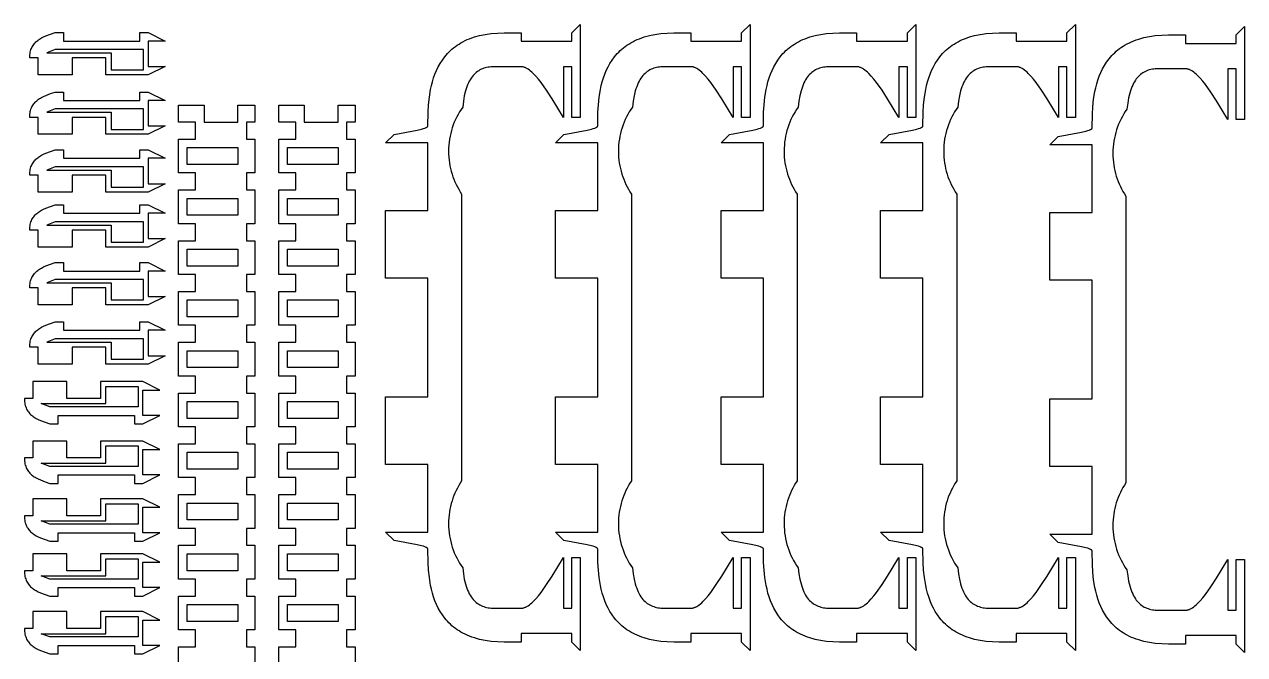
# Model space of a CAD drawing. Header units: inches. Extents: x -38 to 38, y -33.7 to 33.7.
# Drawn here: x 3.06 to 37.1, y -3.56 to 14.04 of the extents above; entities that cross this region are included whole.
import ezdxf

# ---------------------------------------------------------------- set-up
doc = ezdxf.new("R2010")
doc.units = ezdxf.units.IN
doc.header["$MEASUREMENT"] = 0
doc.layers.get('0').update_dxf_attribs({"color": 134})

msp = doc.modelspace()

# ---------------------------------------------------------------- linework, layer by layer
at = {"color": 121}
for points in [[(15.261, 1.293), (15.22, 1.228), (15.18, 1.162), (15.143, 1.094), (15.108, 1.025), (15.075, 0.954), (15.046, 0.882), (15.018, 0.809), (14.994, 0.734), (14.972, 0.659), (14.952, 0.582), (14.936, 0.504), (14.923, 0.425), (14.912, 0.345), (14.904, 0.265), (14.9, 0.183), (14.898, 0.101), (14.9, 0.015), (14.905, -0.07), (14.913, -0.154), (14.925, -0.237), (14.939, -0.319), (14.957, -0.4), (14.978, -0.48), (15.002, -0.558), (15.028, -0.635), (15.058, -0.711), (15.09, -0.786), (15.125, -0.859), (15.163, -0.93), (15.203, -1), (15.245, -1.068), (15.291, -1.134), (15.311, -1.3), (15.337, -1.449), (15.37, -1.583), (15.388, -1.644), (15.408, -1.702), (15.429, -1.756), (15.451, -1.807), (15.474, -1.855), (15.499, -1.899), (15.525, -1.94), (15.552, -1.979), (15.581, -2.014), (15.61, -2.047), (15.641, -2.076), (15.672, -2.104), (15.705, -2.128), (15.739, -2.15), (15.773, -2.17), (15.809, -2.188), (15.846, -2.203), (15.883, -2.217), (15.921, -2.228), (15.96, -2.238), (16, -2.246), (16.041, -2.252), (16.082, -2.256), (16.124, -2.259), (16.21, -2.262), (16.919, -2.261), (16.935, -2.26), (16.951, -2.259), (16.967, -2.256), (16.983, -2.253), (17, -2.248), (17.016, -2.243), (17.033, -2.236), (17.05, -2.229), (17.066, -2.221), (17.083, -2.212), (17.118, -2.191), (17.152, -2.167), (17.187, -2.139), (17.222, -2.108), (17.258, -2.075), (17.33, -1.999), (17.404, -1.913), (17.478, -1.818), (17.63, -1.603), (17.785, -1.364), (18.1, -0.843), (18.1, -2.261), (18.336, -2.261), (18.336, -0.844), (18.573, -0.844), (18.573, -3.443), (18.336, -3.206), (18.336, -2.97), (16.919, -2.97), (16.919, -3.206), (16.447, -3.206), (16.259, -3.201), (16.083, -3.186), (15.917, -3.162), (15.763, -3.131), (15.618, -3.091), (15.55, -3.068), (15.484, -3.043), (15.42, -3.017), (15.359, -2.989), (15.3, -2.959), (15.243, -2.928), (15.189, -2.895), (15.137, -2.861), (15.087, -2.825), (15.038, -2.788), (14.992, -2.75), (14.949, -2.71), (14.906, -2.669), (14.866, -2.627), (14.828, -2.584), (14.792, -2.54), (14.724, -2.448), (14.663, -2.353), (14.609, -2.255), (14.561, -2.154), (14.518, -2.051), (14.481, -1.946), (14.448, -1.84), (14.421, -1.732), (14.397, -1.624), (14.362, -1.408), (14.339, -1.195), (14.327, -0.989), (14.321, -0.608), (14.321, -0.607), (14.321, -0.606), (14.32, -0.605), (14.32, -0.604), (14.32, -0.603), (14.32, -0.602), (14.32, -0.601), (14.319, -0.6), (14.319, -0.599), (14.319, -0.599), (14.318, -0.598), (14.318, -0.597), (14.317, -0.595), (14.315, -0.593), (14.314, -0.591), (14.312, -0.589), (14.311, -0.587), (14.309, -0.585), (14.307, -0.583), (14.304, -0.581), (14.299, -0.578), (14.294, -0.574), (14.288, -0.57), (14.281, -0.566), (14.274, -0.563), (14.258, -0.555), (14.239, -0.548), (14.197, -0.533), (14.146, -0.518), (14.025, -0.488), (13.376, -0.372), (13.14, -0.136), (14.321, -0.136), (14.321, 1.754), (13.14, 1.754), (13.14, 3.644), (14.321, 3.644), (14.321, 6.951), (13.14, 6.951), (13.14, 8.841), (14.321, 8.841), (14.321, 10.73), (13.14, 10.73), (13.376, 10.967), (14.025, 11.083), (14.146, 11.113), (14.197, 11.128), (14.239, 11.142), (14.258, 11.15), (14.274, 11.157), (14.281, 11.161), (14.288, 11.165), (14.294, 11.169), (14.299, 11.173), (14.304, 11.176), (14.307, 11.178), (14.309, 11.18), (14.311, 11.182), (14.312, 11.184), (14.314, 11.186), (14.315, 11.188), (14.317, 11.19), (14.318, 11.191), (14.319, 11.193), (14.319, 11.194), (14.319, 11.195), (14.32, 11.196), (14.32, 11.197), (14.32, 11.198), (14.32, 11.199), (14.32, 11.2), (14.321, 11.201), (14.321, 11.202), (14.321, 11.203), (14.327, 11.583), (14.339, 11.79), (14.362, 12.003), (14.397, 12.219), (14.421, 12.327), (14.448, 12.435), (14.481, 12.541), (14.518, 12.646), (14.561, 12.749), (14.609, 12.85), (14.663, 12.948), (14.724, 13.043), (14.792, 13.135), (14.828, 13.179), (14.866, 13.222), (14.906, 13.264), (14.949, 13.305), (14.992, 13.345), (15.038, 13.383), (15.087, 13.42), (15.137, 13.456), (15.189, 13.49), (15.243, 13.523), (15.3, 13.554), (15.359, 13.584), (15.42, 13.612), (15.484, 13.638), (15.55, 13.663), (15.618, 13.686), (15.763, 13.725), (15.917, 13.757), (16.083, 13.781), (16.259, 13.796), (16.447, 13.801), (16.919, 13.801), (16.919, 13.565), (18.336, 13.565), (18.336, 13.801), (18.573, 14.038), (18.573, 11.437), (18.336, 11.437), (18.336, 12.855), (18.1, 12.855), (18.1, 11.438), (17.785, 11.959), (17.63, 12.198), (17.478, 12.413), (17.404, 12.508), (17.33, 12.594), (17.258, 12.67), (17.222, 12.703), (17.187, 12.734), (17.152, 12.761), (17.117, 12.786), (17.083, 12.807), (17.066, 12.816), (17.05, 12.824), (17.033, 12.831), (17.016, 12.838), (17, 12.843), (16.983, 12.848), (16.967, 12.851), (16.951, 12.854), (16.935, 12.855), (16.919, 12.856), (16.21, 12.856), (16.124, 12.854), (16.082, 12.851), (16.041, 12.847), (16, 12.84), (15.96, 12.833), (15.921, 12.823), (15.883, 12.812), (15.846, 12.798), (15.809, 12.783), (15.773, 12.765), (15.739, 12.745), (15.705, 12.723), (15.672, 12.698), (15.641, 12.671), (15.61, 12.641), (15.581, 12.609), (15.552, 12.574), (15.525, 12.535), (15.499, 12.494), (15.474, 12.45), (15.451, 12.402), (15.429, 12.351), (15.408, 12.297), (15.388, 12.239), (15.37, 12.178), (15.337, 12.044), (15.311, 11.895), (15.291, 11.729), (15.245, 11.663), (15.203, 11.595), (15.163, 11.525), (15.125, 11.453), (15.09, 11.381), (15.058, 11.306), (15.028, 11.23), (15.002, 11.153), (14.978, 11.075), (14.957, 10.995), (14.939, 10.914), (14.925, 10.832), (14.913, 10.749), (14.905, 10.665), (14.9, 10.58), (14.898, 10.494), (14.9, 10.412), (14.904, 10.33), (14.912, 10.25), (14.923, 10.17), (14.936, 10.091), (14.952, 10.013), (14.972, 9.936), (14.994, 9.86), (15.018, 9.786), (15.046, 9.713), (15.075, 9.641), (15.108, 9.57), (15.143, 9.501), (15.18, 9.433), (15.22, 9.367), (15.261, 9.302)], [(19.998, 1.293), (19.957, 1.228), (19.917, 1.162), (19.88, 1.094), (19.845, 1.025), (19.813, 0.954), (19.783, 0.882), (19.755, 0.809), (19.731, 0.734), (19.709, 0.659), (19.69, 0.582), (19.673, 0.504), (19.66, 0.425), (19.649, 0.345), (19.641, 0.265), (19.637, 0.183), (19.635, 0.101), (19.637, 0.015), (19.642, -0.07), (19.65, -0.154), (19.662, -0.237), (19.676, -0.319), (19.694, -0.4), (19.715, -0.48), (19.739, -0.558), (19.765, -0.635), (19.795, -0.711), (19.827, -0.786), (19.862, -0.859), (19.9, -0.93), (19.94, -1), (19.983, -1.068), (20.028, -1.134), (20.048, -1.3), (20.075, -1.449), (20.107, -1.583), (20.125, -1.644), (20.145, -1.702), (20.166, -1.756), (20.188, -1.807), (20.211, -1.855), (20.236, -1.899), (20.262, -1.94), (20.289, -1.979), (20.318, -2.014), (20.347, -2.047), (20.378, -2.076), (20.409, -2.104), (20.442, -2.128), (20.476, -2.15), (20.51, -2.17), (20.546, -2.188), (20.583, -2.203), (20.62, -2.217), (20.658, -2.228), (20.697, -2.238), (20.737, -2.246), (20.778, -2.252), (20.819, -2.256), (20.861, -2.259), (20.947, -2.262), (21.656, -2.261), (21.672, -2.26), (21.688, -2.259), (21.704, -2.256), (21.721, -2.253), (21.737, -2.248), (21.753, -2.243), (21.77, -2.236), (21.787, -2.229), (21.804, -2.221), (21.82, -2.212), (21.855, -2.191), (21.889, -2.167), (21.924, -2.139), (21.959, -2.108), (21.995, -2.075), (22.067, -1.999), (22.141, -1.913), (22.215, -1.818), (22.367, -1.603), (22.522, -1.364), (22.837, -0.843), (22.837, -2.261), (23.073, -2.261), (23.073, -0.844), (23.31, -0.844), (23.31, -3.443), (23.073, -3.206), (23.073, -2.97), (21.656, -2.97), (21.656, -3.206), (21.184, -3.206), (20.996, -3.201), (20.82, -3.186), (20.654, -3.162), (20.5, -3.131), (20.355, -3.091), (20.287, -3.068), (20.221, -3.043), (20.157, -3.017), (20.096, -2.989), (20.037, -2.959), (19.98, -2.928), (19.926, -2.895), (19.874, -2.861), (19.824, -2.825), (19.776, -2.788), (19.73, -2.75), (19.686, -2.71), (19.644, -2.669), (19.603, -2.627), (19.565, -2.584), (19.529, -2.54), (19.461, -2.448), (19.4, -2.353), (19.346, -2.255), (19.298, -2.154), (19.255, -2.051), (19.218, -1.946), (19.185, -1.84), (19.158, -1.732), (19.134, -1.624), (19.099, -1.408), (19.076, -1.195), (19.064, -0.989), (19.058, -0.608), (19.058, -0.607), (19.058, -0.606), (19.058, -0.605), (19.057, -0.604), (19.057, -0.603), (19.057, -0.602), (19.057, -0.601), (19.056, -0.6), (19.056, -0.599), (19.056, -0.599), (19.055, -0.597), (19.054, -0.595), (19.052, -0.593), (19.051, -0.591), (19.049, -0.589), (19.048, -0.587), (19.046, -0.585), (19.044, -0.583), (19.041, -0.581), (19.037, -0.578), (19.031, -0.574), (19.025, -0.57), (19.018, -0.566), (19.011, -0.563), (18.995, -0.555), (18.977, -0.548), (18.934, -0.533), (18.883, -0.518), (18.762, -0.488), (18.113, -0.372), (17.877, -0.136), (19.058, -0.136), (19.058, 1.754), (17.877, 1.754), (17.877, 3.644), (19.058, 3.644), (19.058, 6.951), (17.877, 6.951), (17.877, 8.841), (19.058, 8.841), (19.058, 10.73), (17.877, 10.73), (18.113, 10.967), (18.762, 11.083), (18.883, 11.113), (18.934, 11.128), (18.977, 11.142), (18.995, 11.15), (19.011, 11.157), (19.018, 11.161), (19.025, 11.165), (19.031, 11.169), (19.037, 11.173), (19.041, 11.176), (19.044, 11.178), (19.046, 11.18), (19.048, 11.182), (19.049, 11.184), (19.051, 11.186), (19.052, 11.188), (19.054, 11.19), (19.055, 11.191), (19.056, 11.193), (19.056, 11.194), (19.056, 11.195), (19.057, 11.196), (19.057, 11.197), (19.057, 11.198), (19.057, 11.199), (19.058, 11.2), (19.058, 11.201), (19.058, 11.202), (19.058, 11.203), (19.064, 11.583), (19.076, 11.79), (19.099, 12.003), (19.134, 12.219), (19.158, 12.327), (19.185, 12.435), (19.218, 12.541), (19.255, 12.646), (19.298, 12.749), (19.346, 12.85), (19.4, 12.948), (19.461, 13.043), (19.529, 13.135), (19.565, 13.179), (19.603, 13.222), (19.644, 13.264), (19.686, 13.305), (19.73, 13.345), (19.776, 13.383), (19.824, 13.42), (19.874, 13.456), (19.926, 13.49), (19.98, 13.523), (20.037, 13.554), (20.096, 13.584), (20.157, 13.612), (20.221, 13.638), (20.287, 13.663), (20.355, 13.686), (20.5, 13.725), (20.654, 13.757), (20.82, 13.781), (20.996, 13.796), (21.184, 13.801), (21.656, 13.801), (21.656, 13.565), (23.073, 13.565), (23.073, 13.801), (23.31, 14.038), (23.31, 11.437), (23.073, 11.437), (23.074, 12.855), (22.837, 12.855), (22.837, 11.438), (22.522, 11.959), (22.367, 12.198), (22.215, 12.413), (22.141, 12.508), (22.067, 12.594), (21.995, 12.67), (21.959, 12.703), (21.924, 12.734), (21.889, 12.761), (21.854, 12.786), (21.82, 12.807), (21.803, 12.816), (21.787, 12.824), (21.77, 12.831), (21.753, 12.838), (21.737, 12.843), (21.72, 12.848), (21.704, 12.851), (21.688, 12.854), (21.672, 12.855), (21.656, 12.856), (20.947, 12.856), (20.861, 12.854), (20.819, 12.851), (20.778, 12.847), (20.737, 12.84), (20.697, 12.833), (20.658, 12.823), (20.62, 12.812), (20.583, 12.798), (20.546, 12.783), (20.51, 12.765), (20.476, 12.745), (20.442, 12.723), (20.409, 12.698), (20.378, 12.671), (20.347, 12.641), (20.318, 12.609), (20.289, 12.574), (20.262, 12.535), (20.236, 12.494), (20.211, 12.45), (20.188, 12.402), (20.166, 12.351), (20.145, 12.297), (20.125, 12.239), (20.107, 12.178), (20.075, 12.044), (20.048, 11.895), (20.028, 11.729), (19.983, 11.663), (19.94, 11.595), (19.9, 11.525), (19.862, 11.453), (19.827, 11.381), (19.795, 11.306), (19.765, 11.23), (19.739, 11.153), (19.715, 11.075), (19.694, 10.995), (19.676, 10.914), (19.662, 10.832), (19.65, 10.749), (19.642, 10.665), (19.637, 10.58), (19.635, 10.494), (19.637, 10.412), (19.641, 10.33), (19.649, 10.25), (19.66, 10.17), (19.673, 10.091), (19.69, 10.013), (19.709, 9.936), (19.731, 9.86), (19.755, 9.786), (19.783, 9.713), (19.813, 9.641), (19.845, 9.57), (19.88, 9.501), (19.917, 9.433), (19.957, 9.367), (19.999, 9.302)], [(24.621, 1.293), (24.58, 1.228), (24.54, 1.162), (24.503, 1.094), (24.468, 1.025), (24.435, 0.954), (24.406, 0.882), (24.378, 0.809), (24.354, 0.734), (24.332, 0.659), (24.312, 0.582), (24.296, 0.504), (24.282, 0.425), (24.272, 0.345), (24.264, 0.265), (24.26, 0.183), (24.258, 0.101), (24.26, 0.015), (24.265, -0.07), (24.273, -0.154), (24.285, -0.237), (24.299, -0.319), (24.317, -0.4), (24.338, -0.48), (24.362, -0.558), (24.388, -0.635), (24.418, -0.711), (24.45, -0.786), (24.485, -0.859), (24.523, -0.93), (24.563, -1), (24.605, -1.068), (24.651, -1.134), (24.671, -1.3), (24.697, -1.449), (24.73, -1.583), (24.748, -1.644), (24.768, -1.702), (24.789, -1.756), (24.811, -1.807), (24.834, -1.855), (24.859, -1.899), (24.885, -1.94), (24.912, -1.979), (24.941, -2.014), (24.97, -2.047), (25.001, -2.076), (25.032, -2.104), (25.065, -2.128), (25.099, -2.15), (25.133, -2.17), (25.169, -2.188), (25.206, -2.203), (25.243, -2.217), (25.281, -2.228), (25.32, -2.238), (25.36, -2.246), (25.401, -2.252), (25.442, -2.256), (25.484, -2.259), (25.57, -2.262), (26.279, -2.261), (26.295, -2.26), (26.311, -2.259), (26.327, -2.256), (26.343, -2.253), (26.36, -2.248), (26.376, -2.243), (26.393, -2.236), (26.41, -2.229), (26.426, -2.221), (26.443, -2.212), (26.478, -2.191), (26.512, -2.167), (26.547, -2.139), (26.582, -2.108), (26.618, -2.075), (26.69, -1.999), (26.764, -1.913), (26.838, -1.818), (26.99, -1.603), (27.145, -1.364), (27.46, -0.843), (27.46, -2.261), (27.696, -2.261), (27.696, -0.844), (27.933, -0.844), (27.933, -3.443), (27.696, -3.206), (27.696, -2.97), (26.279, -2.97), (26.279, -3.206), (25.807, -3.206), (25.619, -3.201), (25.443, -3.186), (25.277, -3.162), (25.123, -3.131), (24.978, -3.091), (24.91, -3.068), (24.844, -3.043), (24.78, -3.017), (24.719, -2.989), (24.66, -2.959), (24.603, -2.928), (24.549, -2.895), (24.497, -2.861), (24.446, -2.825), (24.398, -2.788), (24.352, -2.75), (24.308, -2.71), (24.266, -2.669), (24.226, -2.627), (24.188, -2.584), (24.152, -2.54), (24.084, -2.448), (24.023, -2.353), (23.969, -2.255), (23.921, -2.154), (23.878, -2.051), (23.841, -1.946), (23.808, -1.84), (23.781, -1.732), (23.757, -1.624), (23.722, -1.408), (23.699, -1.195), (23.687, -0.989), (23.681, -0.608), (23.681, -0.607), (23.681, -0.606), (23.68, -0.605), (23.68, -0.604), (23.68, -0.603), (23.68, -0.602), (23.68, -0.601), (23.679, -0.6), (23.679, -0.599), (23.679, -0.599), (23.678, -0.598), (23.678, -0.597), (23.676, -0.595), (23.675, -0.593), (23.674, -0.591), (23.672, -0.589), (23.67, -0.587), (23.669, -0.585), (23.667, -0.583), (23.664, -0.581), (23.659, -0.578), (23.654, -0.574), (23.648, -0.57), (23.641, -0.566), (23.634, -0.563), (23.618, -0.555), (23.599, -0.548), (23.557, -0.533), (23.506, -0.518), (23.385, -0.488), (22.736, -0.372), (22.5, -0.136), (23.681, -0.136), (23.681, 1.754), (22.5, 1.754), (22.5, 3.644), (23.681, 3.644), (23.681, 6.951), (22.5, 6.951), (22.5, 8.841), (23.681, 8.841), (23.681, 10.73), (22.5, 10.73), (22.736, 10.967), (23.385, 11.083), (23.506, 11.113), (23.557, 11.128), (23.599, 11.142), (23.618, 11.15), (23.634, 11.157), (23.641, 11.161), (23.648, 11.165), (23.654, 11.169), (23.659, 11.173), (23.664, 11.176), (23.667, 11.178), (23.669, 11.18), (23.67, 11.182), (23.672, 11.184), (23.674, 11.186), (23.675, 11.188), (23.676, 11.19), (23.678, 11.191), (23.678, 11.192), (23.679, 11.193), (23.679, 11.194), (23.679, 11.195), (23.68, 11.196), (23.68, 11.197), (23.68, 11.198), (23.68, 11.199), (23.68, 11.2), (23.681, 11.201), (23.681, 11.202), (23.681, 11.203), (23.687, 11.583), (23.699, 11.79), (23.722, 12.003), (23.757, 12.219), (23.781, 12.327), (23.808, 12.435), (23.841, 12.541), (23.878, 12.646), (23.921, 12.749), (23.969, 12.85), (24.023, 12.948), (24.084, 13.043), (24.152, 13.135), (24.188, 13.179), (24.226, 13.222), (24.266, 13.264), (24.308, 13.305), (24.352, 13.345), (24.398, 13.383), (24.446, 13.42), (24.497, 13.456), (24.549, 13.49), (24.603, 13.523), (24.66, 13.554), (24.719, 13.584), (24.78, 13.612), (24.844, 13.638), (24.91, 13.663), (24.978, 13.686), (25.123, 13.725), (25.277, 13.757), (25.443, 13.781), (25.619, 13.796), (25.807, 13.801), (26.279, 13.801), (26.279, 13.565), (27.696, 13.565), (27.696, 13.801), (27.933, 14.038), (27.933, 11.437), (27.696, 11.437), (27.696, 12.855), (27.46, 12.855), (27.46, 11.438), (27.145, 11.959), (26.99, 12.198), (26.838, 12.413), (26.764, 12.508), (26.69, 12.594), (26.618, 12.67), (26.582, 12.703), (26.547, 12.734), (26.512, 12.761), (26.477, 12.786), (26.443, 12.807), (26.426, 12.816), (26.41, 12.824), (26.393, 12.831), (26.376, 12.838), (26.36, 12.843), (26.343, 12.848), (26.327, 12.851), (26.311, 12.854), (26.295, 12.855), (26.279, 12.856), (25.57, 12.856), (25.484, 12.854), (25.442, 12.851), (25.401, 12.847), (25.36, 12.84), (25.32, 12.833), (25.281, 12.823), (25.243, 12.812), (25.206, 12.798), (25.169, 12.783), (25.133, 12.765), (25.099, 12.745), (25.065, 12.723), (25.032, 12.698), (25.001, 12.671), (24.97, 12.641), (24.941, 12.609), (24.912, 12.574), (24.885, 12.535), (24.859, 12.494), (24.834, 12.45), (24.811, 12.402), (24.789, 12.351), (24.768, 12.297), (24.748, 12.239), (24.73, 12.178), (24.697, 12.044), (24.671, 11.895), (24.651, 11.729), (24.605, 11.663), (24.563, 11.595), (24.523, 11.525), (24.485, 11.453), (24.45, 11.381), (24.418, 11.306), (24.388, 11.23), (24.362, 11.153), (24.338, 11.075), (24.317, 10.995), (24.299, 10.914), (24.285, 10.832), (24.273, 10.749), (24.265, 10.665), (24.26, 10.58), (24.258, 10.494), (24.26, 10.412), (24.264, 10.33), (24.272, 10.25), (24.282, 10.17), (24.296, 10.091), (24.312, 10.013), (24.332, 9.936), (24.354, 9.86), (24.378, 9.786), (24.406, 9.713), (24.435, 9.641), (24.468, 9.57), (24.503, 9.501), (24.54, 9.433), (24.58, 9.367), (24.621, 9.302)], [(29.073, 1.293), (29.031, 1.228), (28.992, 1.162), (28.954, 1.094), (28.92, 1.025), (28.887, 0.954), (28.857, 0.882), (28.83, 0.809), (28.805, 0.734), (28.783, 0.659), (28.764, 0.582), (28.748, 0.504), (28.734, 0.425), (28.724, 0.345), (28.716, 0.265), (28.711, 0.183), (28.71, 0.101), (28.711, 0.015), (28.716, -0.07), (28.725, -0.154), (28.736, -0.237), (28.751, -0.319), (28.769, -0.4), (28.789, -0.48), (28.813, -0.558), (28.84, -0.635), (28.869, -0.711), (28.902, -0.786), (28.937, -0.859), (28.974, -0.93), (29.014, -1), (29.057, -1.068), (29.102, -1.134), (29.123, -1.3), (29.149, -1.449), (29.181, -1.583), (29.2, -1.644), (29.219, -1.702), (29.24, -1.756), (29.263, -1.807), (29.286, -1.855), (29.311, -1.899), (29.337, -1.94), (29.364, -1.979), (29.392, -2.014), (29.422, -2.047), (29.452, -2.076), (29.484, -2.104), (29.517, -2.128), (29.55, -2.15), (29.585, -2.17), (29.621, -2.188), (29.657, -2.203), (29.695, -2.217), (29.733, -2.228), (29.772, -2.238), (29.812, -2.246), (29.852, -2.252), (29.894, -2.256), (29.936, -2.259), (30.022, -2.262), (30.731, -2.261), (30.747, -2.26), (30.763, -2.259), (30.779, -2.256), (30.795, -2.253), (30.811, -2.248), (30.828, -2.243), (30.845, -2.236), (30.861, -2.229), (30.878, -2.221), (30.895, -2.212), (30.929, -2.191), (30.964, -2.167), (30.999, -2.139), (31.034, -2.108), (31.07, -2.075), (31.142, -1.999), (31.215, -1.913), (31.29, -1.818), (31.442, -1.603), (31.597, -1.364), (31.912, -0.843), (31.912, -2.261), (32.148, -2.261), (32.148, -0.844), (32.384, -0.844), (32.384, -3.443), (32.148, -3.206), (32.148, -2.97), (30.731, -2.97), (30.731, -3.206), (30.258, -3.206), (30.071, -3.201), (29.894, -3.186), (29.729, -3.162), (29.574, -3.131), (29.43, -3.091), (29.361, -3.068), (29.295, -3.043), (29.232, -3.017), (29.171, -2.989), (29.112, -2.959), (29.055, -2.928), (29.001, -2.895), (28.948, -2.861), (28.898, -2.825), (28.85, -2.788), (28.804, -2.75), (28.76, -2.71), (28.718, -2.669), (28.678, -2.627), (28.64, -2.584), (28.603, -2.54), (28.536, -2.448), (28.475, -2.353), (28.421, -2.255), (28.372, -2.154), (28.33, -2.051), (28.292, -1.946), (28.26, -1.84), (28.232, -1.732), (28.209, -1.624), (28.174, -1.408), (28.151, -1.195), (28.139, -0.989), (28.132, -0.608), (28.132, -0.607), (28.132, -0.606), (28.132, -0.605), (28.132, -0.604), (28.132, -0.603), (28.132, -0.603), (28.132, -0.603), (28.132, -0.602), (28.132, -0.602), (28.131, -0.601), (28.131, -0.6), (28.131, -0.599), (28.13, -0.599), (28.13, -0.598), (28.129, -0.597), (28.128, -0.595), (28.127, -0.593), (28.126, -0.591), (28.124, -0.589), (28.122, -0.587), (28.12, -0.585), (28.118, -0.583), (28.116, -0.581), (28.111, -0.578), (28.106, -0.574), (28.1, -0.57), (28.093, -0.566), (28.086, -0.563), (28.069, -0.555), (28.051, -0.548), (28.008, -0.533), (27.958, -0.518), (27.837, -0.488), (27.187, -0.372), (26.951, -0.136), (28.132, -0.136), (28.132, 1.754), (26.951, 1.754), (26.951, 3.644), (28.132, 3.644), (28.132, 6.951), (26.951, 6.951), (26.951, 8.841), (28.132, 8.841), (28.132, 10.73), (26.951, 10.73), (27.187, 10.967), (27.837, 11.083), (27.958, 11.113), (28.008, 11.128), (28.051, 11.142), (28.069, 11.15), (28.086, 11.157), (28.093, 11.161), (28.1, 11.165), (28.106, 11.169), (28.111, 11.173), (28.116, 11.176), (28.118, 11.178), (28.12, 11.18), (28.122, 11.182), (28.124, 11.184), (28.126, 11.186), (28.127, 11.188), (28.128, 11.19), (28.129, 11.191), (28.129, 11.191), (28.13, 11.192), (28.13, 11.193), (28.131, 11.194), (28.131, 11.195), (28.131, 11.196), (28.132, 11.197), (28.132, 11.198), (28.132, 11.199), (28.132, 11.2), (28.132, 11.201), (28.132, 11.202), (28.132, 11.203), (28.139, 11.583), (28.151, 11.79), (28.174, 12.003), (28.209, 12.219), (28.232, 12.327), (28.26, 12.435), (28.292, 12.541), (28.33, 12.646), (28.372, 12.749), (28.421, 12.85), (28.475, 12.948), (28.536, 13.043), (28.603, 13.135), (28.64, 13.179), (28.678, 13.222), (28.718, 13.264), (28.76, 13.305), (28.804, 13.345), (28.85, 13.383), (28.898, 13.42), (28.948, 13.456), (29.001, 13.49), (29.055, 13.523), (29.112, 13.554), (29.171, 13.584), (29.232, 13.612), (29.295, 13.638), (29.361, 13.663), (29.43, 13.686), (29.574, 13.725), (29.729, 13.757), (29.894, 13.781), (30.071, 13.796), (30.258, 13.801), (30.731, 13.801), (30.731, 13.565), (32.148, 13.565), (32.148, 13.801), (32.384, 14.038), (32.384, 11.437), (32.148, 11.437), (32.148, 12.855), (31.912, 12.855), (31.912, 11.438), (31.597, 11.959), (31.442, 12.198), (31.29, 12.413), (31.215, 12.508), (31.142, 12.594), (31.069, 12.67), (31.034, 12.703), (30.999, 12.734), (30.964, 12.761), (30.929, 12.786), (30.895, 12.807), (30.878, 12.816), (30.861, 12.824), (30.845, 12.831), (30.828, 12.838), (30.811, 12.843), (30.795, 12.848), (30.779, 12.851), (30.763, 12.854), (30.747, 12.855), (30.731, 12.856), (30.022, 12.856), (29.936, 12.854), (29.894, 12.851), (29.852, 12.847), (29.812, 12.84), (29.772, 12.833), (29.733, 12.823), (29.695, 12.812), (29.657, 12.798), (29.621, 12.783), (29.585, 12.765), (29.55, 12.745), (29.517, 12.723), (29.484, 12.698), (29.452, 12.671), (29.422, 12.641), (29.392, 12.609), (29.364, 12.574), (29.337, 12.535), (29.311, 12.494), (29.286, 12.45), (29.263, 12.402), (29.24, 12.351), (29.219, 12.297), (29.2, 12.239), (29.181, 12.178), (29.149, 12.044), (29.123, 11.895), (29.102, 11.729), (29.057, 11.663), (29.014, 11.595), (28.974, 11.525), (28.937, 11.453), (28.902, 11.381), (28.869, 11.306), (28.84, 11.23), (28.813, 11.153), (28.789, 11.075), (28.769, 10.995), (28.751, 10.914), (28.736, 10.832), (28.725, 10.749), (28.716, 10.665), (28.711, 10.58), (28.71, 10.494), (28.711, 10.412), (28.716, 10.33), (28.724, 10.25), (28.734, 10.17), (28.748, 10.091), (28.764, 10.013), (28.783, 9.936), (28.805, 9.86), (28.83, 9.786), (28.857, 9.713), (28.887, 9.641), (28.92, 9.57), (28.954, 9.501), (28.992, 9.433), (29.031, 9.367), (29.073, 9.302)], [(33.793, 1.236), (33.751, 1.172), (33.712, 1.105), (33.674, 1.037), (33.639, 0.968), (33.607, 0.898), (33.577, 0.826), (33.55, 0.752), (33.525, 0.678), (33.503, 0.602), (33.484, 0.525), (33.468, 0.447), (33.454, 0.368), (33.443, 0.289), (33.436, 0.208), (33.431, 0.126), (33.43, 0.044), (33.431, -0.042), (33.436, -0.127), (33.445, -0.211), (33.456, -0.294), (33.471, -0.376), (33.489, -0.457), (33.509, -0.537), (33.533, -0.615), (33.56, -0.692), (33.589, -0.768), (33.622, -0.842), (33.657, -0.915), (33.694, -0.987), (33.734, -1.056), (33.777, -1.125), (33.822, -1.191), (33.843, -1.356), (33.869, -1.506), (33.901, -1.64), (33.92, -1.701), (33.939, -1.759), (33.96, -1.813), (33.982, -1.864), (34.006, -1.911), (34.031, -1.956), (34.057, -1.997), (34.084, -2.035), (34.112, -2.071), (34.142, -2.103), (34.172, -2.133), (34.204, -2.16), (34.237, -2.185), (34.27, -2.207), (34.305, -2.227), (34.341, -2.245), (34.377, -2.26), (34.415, -2.273), (34.453, -2.285), (34.492, -2.295), (34.532, -2.302), (34.572, -2.309), (34.614, -2.313), (34.656, -2.316), (34.742, -2.318), (35.451, -2.318), (35.467, -2.317), (35.483, -2.316), (35.499, -2.313), (35.515, -2.31), (35.531, -2.305), (35.548, -2.3), (35.565, -2.293), (35.581, -2.286), (35.598, -2.278), (35.615, -2.268), (35.649, -2.248), (35.684, -2.223), (35.719, -2.196), (35.754, -2.165), (35.79, -2.132), (35.862, -2.056), (35.935, -1.97), (36.01, -1.875), (36.162, -1.66), (36.317, -1.421), (36.632, -0.9), (36.632, -2.317), (36.868, -2.318), (36.868, -0.901), (37.104, -0.901), (37.104, -3.499), (36.868, -3.263), (36.868, -3.027), (35.451, -3.027), (35.451, -3.263), (34.978, -3.263), (34.791, -3.258), (34.614, -3.243), (34.449, -3.219), (34.294, -3.187), (34.15, -3.147), (34.081, -3.125), (34.015, -3.1), (33.952, -3.074), (33.891, -3.046), (33.832, -3.016), (33.775, -2.985), (33.72, -2.952), (33.668, -2.918), (33.618, -2.882), (33.57, -2.845), (33.524, -2.807), (33.48, -2.767), (33.438, -2.726), (33.398, -2.684), (33.36, -2.641), (33.323, -2.597), (33.256, -2.505), (33.195, -2.41), (33.14, -2.312), (33.092, -2.211), (33.049, -2.108), (33.012, -2.003), (32.98, -1.896), (32.952, -1.789), (32.929, -1.681), (32.893, -1.465), (32.871, -1.252), (32.858, -1.045), (32.852, -0.665), (32.852, -0.664), (32.852, -0.664), (32.852, -0.664), (32.852, -0.664), (32.852, -0.664), (32.852, -0.664), (32.852, -0.664), (32.852, -0.663), (32.852, -0.663), (32.852, -0.663), (32.852, -0.662), (32.852, -0.662), (32.852, -0.662), (32.852, -0.662), (32.852, -0.662), (32.852, -0.661), (32.852, -0.661), (32.852, -0.66), (32.852, -0.659), (32.851, -0.658), (32.851, -0.658), (32.851, -0.658), (32.851, -0.657), (32.851, -0.657), (32.851, -0.657), (32.851, -0.657), (32.851, -0.656), (32.85, -0.656), (32.85, -0.656), (32.85, -0.656), (32.85, -0.655), (32.85, -0.654), (32.849, -0.653), (32.849, -0.653), (32.849, -0.653), (32.849, -0.653), (32.849, -0.652), (32.848, -0.652), (32.848, -0.651), (32.847, -0.65), (32.845, -0.648), (32.844, -0.646), (32.842, -0.644), (32.84, -0.642), (32.838, -0.64), (32.836, -0.638), (32.831, -0.634), (32.826, -0.631), (32.819, -0.627), (32.813, -0.623), (32.806, -0.619), (32.789, -0.612), (32.771, -0.604), (32.728, -0.589), (32.678, -0.575), (32.557, -0.545), (31.907, -0.429), (31.671, -0.192), (32.852, -0.192), (32.852, 1.697), (31.671, 1.697), (31.671, 3.587), (32.852, 3.587), (32.852, 6.894), (31.671, 6.894), (31.671, 8.784), (32.852, 8.784), (32.852, 10.674), (31.671, 10.674), (31.907, 10.91), (32.557, 11.026), (32.678, 11.056), (32.728, 11.071), (32.771, 11.086), (32.789, 11.093), (32.806, 11.101), (32.813, 11.104), (32.819, 11.108), (32.826, 11.112), (32.831, 11.116), (32.836, 11.12), (32.838, 11.121), (32.84, 11.123), (32.842, 11.125), (32.844, 11.127), (32.845, 11.129), (32.847, 11.131), (32.848, 11.133), (32.849, 11.135), (32.85, 11.137), (32.851, 11.138), (32.851, 11.139), (32.851, 11.14), (32.852, 11.14), (32.852, 11.141), (32.852, 11.142), (32.852, 11.143), (32.852, 11.144), (32.852, 11.145), (32.852, 11.146), (32.858, 11.527), (32.871, 11.733), (32.893, 11.946), (32.929, 12.162), (32.952, 12.27), (32.98, 12.378), (33.012, 12.484), (33.049, 12.589), (33.092, 12.692), (33.14, 12.793), (33.195, 12.892), (33.256, 12.987), (33.323, 13.078), (33.36, 13.122), (33.398, 13.165), (33.438, 13.207), (33.48, 13.248), (33.524, 13.288), (33.57, 13.326), (33.618, 13.364), (33.668, 13.399), (33.72, 13.434), (33.775, 13.466), (33.832, 13.498), (33.891, 13.527), (33.952, 13.555), (34.015, 13.582), (34.081, 13.606), (34.15, 13.629), (34.294, 13.669), (34.449, 13.701), (34.614, 13.724), (34.791, 13.739), (34.978, 13.745), (35.451, 13.745), (35.451, 13.508), (36.868, 13.508), (36.868, 13.745), (37.104, 13.981), (37.104, 11.381), (36.868, 11.381), (36.868, 12.798), (36.632, 12.798), (36.632, 11.381), (36.317, 11.902), (36.162, 12.141), (36.01, 12.356), (35.935, 12.451), (35.862, 12.537), (35.789, 12.613), (35.754, 12.647), (35.718, 12.677), (35.684, 12.705), (35.649, 12.729), (35.615, 12.75), (35.598, 12.759), (35.581, 12.767), (35.564, 12.775), (35.548, 12.781), (35.531, 12.786), (35.515, 12.791), (35.499, 12.795), (35.483, 12.797), (35.467, 12.799), (35.451, 12.799), (34.742, 12.8), (34.656, 12.798), (34.614, 12.794), (34.572, 12.79), (34.532, 12.784), (34.492, 12.776), (34.453, 12.766), (34.415, 12.755), (34.377, 12.741), (34.341, 12.726), (34.305, 12.708), (34.27, 12.688), (34.237, 12.666), (34.204, 12.642), (34.172, 12.614), (34.142, 12.585), (34.112, 12.552), (34.084, 12.517), (34.057, 12.479), (34.031, 12.437), (34.006, 12.393), (33.982, 12.345), (33.96, 12.294), (33.939, 12.24), (33.92, 12.182), (33.901, 12.121), (33.869, 11.987), (33.843, 11.838), (33.822, 11.672), (33.777, 11.606), (33.734, 11.538), (33.694, 11.468), (33.657, 11.397), (33.622, 11.324), (33.589, 11.249), (33.56, 11.174), (33.533, 11.096), (33.509, 11.018), (33.489, 10.938), (33.471, 10.857), (33.456, 10.775), (33.445, 10.692), (33.436, 10.608), (33.431, 10.523), (33.43, 10.438), (33.431, 10.355), (33.436, 10.274), (33.443, 10.193), (33.454, 10.113), (33.468, 10.034), (33.484, 9.956), (33.503, 9.879), (33.525, 9.804), (33.55, 9.729), (33.577, 9.656), (33.607, 9.584), (33.639, 9.513), (33.674, 9.444), (33.712, 9.376), (33.751, 9.31), (33.793, 9.245)], [(6.993, 13.573), (6.521, 13.573), (6.521, 12.865), (6.993, 12.865), (6.521, 12.629), (5.339, 12.629), (5.339, 13.101), (4.395, 13.101), (4.395, 12.629), (3.45, 12.629), (3.45, 13.101), (3.213, 13.101), (3.214, 13.144), (3.217, 13.186), (3.222, 13.225), (3.229, 13.262), (3.238, 13.298), (3.248, 13.332), (3.261, 13.364), (3.274, 13.394), (3.29, 13.423), (3.306, 13.451), (3.325, 13.477), (3.344, 13.502), (3.365, 13.525), (3.387, 13.547), (3.41, 13.568), (3.435, 13.588), (3.46, 13.607), (3.487, 13.625), (3.514, 13.642), (3.542, 13.658), (3.601, 13.688), (3.662, 13.716), (3.79, 13.765), (3.922, 13.81), (4.158, 13.81), (4.158, 13.573), (6.284, 13.573), (6.284, 13.81), (6.521, 13.81)], [(6.387, 12.767), (6.387, 13.337), (3.922, 13.337), (3.686, 13.245), (5.482, 13.245), (5.482, 12.767)], [(6.993, 11.914), (6.521, 11.914), (6.521, 11.205), (6.993, 11.205), (6.521, 10.969), (5.339, 10.969), (5.339, 11.441), (4.395, 11.441), (4.395, 10.969), (3.45, 10.969), (3.45, 11.441), (3.213, 11.441), (3.214, 11.484), (3.217, 11.526), (3.222, 11.565), (3.229, 11.602), (3.238, 11.638), (3.248, 11.672), (3.261, 11.704), (3.274, 11.735), (3.29, 11.764), (3.306, 11.791), (3.325, 11.817), (3.344, 11.842), (3.365, 11.865), (3.387, 11.887), (3.41, 11.908), (3.435, 11.928), (3.46, 11.947), (3.487, 11.965), (3.514, 11.982), (3.542, 11.998), (3.601, 12.028), (3.662, 12.056), (3.79, 12.105), (3.922, 12.15), (4.158, 12.15), (4.158, 11.914), (6.284, 11.914), (6.284, 12.15), (6.521, 12.15)], [(6.387, 11.107), (6.387, 11.677), (3.922, 11.677), (3.686, 11.585), (5.482, 11.585), (5.482, 11.107)], [(7.604, 10.125), (7.604, 10.598), (9.021, 10.598), (9.021, 10.125)], [(10.4, 10.125), (10.4, 10.598), (11.817, 10.598), (11.817, 10.125)], [(6.993, 10.299), (6.521, 10.299), (6.521, 9.591), (6.993, 9.591), (6.521, 9.354), (5.339, 9.354), (5.339, 9.827), (4.395, 9.827), (4.395, 9.354), (3.45, 9.354), (3.45, 9.827), (3.213, 9.827), (3.214, 9.87), (3.217, 9.911), (3.222, 9.951), (3.229, 9.988), (3.238, 10.024), (3.248, 10.058), (3.261, 10.09), (3.274, 10.12), (3.29, 10.149), (3.306, 10.177), (3.325, 10.203), (3.344, 10.228), (3.365, 10.251), (3.387, 10.273), (3.41, 10.294), (3.435, 10.314), (3.46, 10.333), (3.487, 10.351), (3.514, 10.368), (3.542, 10.384), (3.601, 10.414), (3.662, 10.441), (3.79, 10.491), (3.922, 10.536), (4.158, 10.536), (4.158, 10.299), (6.284, 10.299), (6.284, 10.536), (6.521, 10.536)], [(6.387, 9.493), (6.387, 10.063), (3.922, 10.063), (3.686, 9.971), (5.482, 9.971), (5.482, 9.493)], [(6.993, 8.766), (6.521, 8.766), (6.521, 8.057), (6.993, 8.057), (6.521, 7.821), (5.339, 7.821), (5.339, 8.293), (4.395, 8.293), (4.395, 7.821), (3.45, 7.821), (3.45, 8.293), (3.213, 8.293), (3.214, 8.337), (3.217, 8.378), (3.222, 8.417), (3.229, 8.455), (3.238, 8.49), (3.248, 8.524), (3.261, 8.556), (3.274, 8.587), (3.29, 8.616), (3.306, 8.643), (3.325, 8.669), (3.344, 8.694), (3.365, 8.717), (3.387, 8.74), (3.41, 8.761), (3.435, 8.781), (3.46, 8.799), (3.487, 8.817), (3.514, 8.834), (3.542, 8.85), (3.601, 8.88), (3.662, 8.908), (3.79, 8.957), (3.922, 9.002), (4.158, 9.002), (4.158, 8.766), (6.284, 8.766), (6.284, 9.002), (6.521, 9.002)], [(7.604, 8.708), (7.604, 9.18), (9.021, 9.18), (9.021, 8.708)], [(10.4, 8.708), (10.4, 9.18), (11.817, 9.18), (11.817, 8.708)], [(6.387, 7.96), (6.387, 8.53), (3.922, 8.53), (3.686, 8.437), (5.482, 8.437), (5.482, 7.96)], [(7.604, 7.291), (7.604, 7.763), (9.021, 7.763), (9.021, 7.291)], [(10.4, 7.291), (10.4, 7.763), (11.817, 7.763), (11.817, 7.291)], [(6.993, 7.152), (6.521, 7.152), (6.521, 6.443), (6.993, 6.443), (6.521, 6.207), (5.339, 6.207), (5.339, 6.679), (4.395, 6.679), (4.395, 6.207), (3.45, 6.207), (3.45, 6.679), (3.213, 6.679), (3.214, 6.722), (3.217, 6.764), (3.222, 6.803), (3.229, 6.84), (3.238, 6.876), (3.248, 6.91), (3.261, 6.942), (3.274, 6.973), (3.29, 7.002), (3.306, 7.029), (3.325, 7.055), (3.344, 7.08), (3.365, 7.103), (3.387, 7.125), (3.41, 7.146), (3.435, 7.166), (3.46, 7.185), (3.487, 7.203), (3.514, 7.22), (3.542, 7.236), (3.601, 7.266), (3.662, 7.294), (3.79, 7.343), (3.922, 7.388), (4.158, 7.388), (4.158, 7.152), (6.284, 7.152), (6.284, 7.388), (6.521, 7.388)], [(6.387, 6.345), (6.387, 6.915), (3.922, 6.915), (3.686, 6.823), (5.482, 6.823), (5.482, 6.345)], [(7.604, 5.873), (7.604, 6.346), (9.021, 6.346), (9.021, 5.873)], [(10.4, 5.873), (10.4, 6.346), (11.817, 6.346), (11.817, 5.873)], [(6.993, 5.497), (6.521, 5.497), (6.521, 4.788), (6.993, 4.788), (6.521, 4.552), (5.339, 4.552), (5.339, 5.024), (4.395, 5.024), (4.395, 4.552), (3.45, 4.552), (3.45, 5.024), (3.213, 5.024), (3.214, 5.068), (3.217, 5.109), (3.222, 5.148), (3.229, 5.186), (3.238, 5.221), (3.248, 5.255), (3.261, 5.287), (3.274, 5.318), (3.29, 5.347), (3.306, 5.374), (3.325, 5.4), (3.344, 5.425), (3.365, 5.449), (3.387, 5.471), (3.41, 5.492), (3.435, 5.512), (3.46, 5.531), (3.487, 5.548), (3.514, 5.565), (3.542, 5.582), (3.601, 5.612), (3.662, 5.639), (3.79, 5.688), (3.922, 5.733), (4.158, 5.733), (4.158, 5.497), (6.284, 5.497), (6.284, 5.733), (6.521, 5.733)], [(6.387, 4.691), (6.387, 5.261), (3.922, 5.261), (3.686, 5.168), (5.482, 5.168), (5.482, 4.691)], [(7.604, 4.456), (7.604, 4.928), (9.021, 4.928), (9.021, 4.456)], [(10.4, 4.456), (10.4, 4.928), (11.817, 4.928), (11.817, 4.456)], [(6.844, 3.121), (6.372, 3.121), (6.372, 3.83), (6.844, 3.83), (6.372, 4.066), (5.191, 4.066), (5.191, 3.594), (4.246, 3.594), (4.246, 4.066), (3.301, 4.066), (3.301, 3.594), (3.065, 3.594), (3.066, 3.551), (3.069, 3.509), (3.074, 3.47), (3.081, 3.433), (3.089, 3.397), (3.1, 3.363), (3.112, 3.331), (3.126, 3.3), (3.141, 3.271), (3.158, 3.244), (3.176, 3.218), (3.196, 3.193), (3.216, 3.17), (3.239, 3.148), (3.262, 3.127), (3.286, 3.107), (3.312, 3.088), (3.338, 3.07), (3.365, 3.053), (3.393, 3.037), (3.452, 3.007), (3.513, 2.979), (3.641, 2.93), (3.773, 2.885), (4.01, 2.885), (4.01, 3.121), (6.136, 3.121), (6.136, 2.885), (6.372, 2.885)], [(6.239, 3.928), (6.239, 3.358), (3.773, 3.358), (3.537, 3.45), (5.333, 3.45), (5.333, 3.928)], [(7.604, 3.039), (7.604, 3.511), (9.021, 3.511), (9.021, 3.039)], [(10.4, 3.039), (10.4, 3.511), (11.817, 3.511), (11.817, 3.039)], [(6.844, 1.462), (6.372, 1.462), (6.372, 2.17), (6.844, 2.17), (6.372, 2.406), (5.191, 2.406), (5.191, 1.934), (4.246, 1.934), (4.246, 2.406), (3.301, 2.406), (3.301, 1.934), (3.065, 1.934), (3.066, 1.891), (3.069, 1.849), (3.074, 1.81), (3.081, 1.773), (3.089, 1.737), (3.1, 1.703), (3.112, 1.671), (3.126, 1.641), (3.141, 1.612), (3.158, 1.584), (3.176, 1.558), (3.196, 1.533), (3.216, 1.51), (3.239, 1.488), (3.262, 1.467), (3.286, 1.447), (3.312, 1.428), (3.338, 1.41), (3.365, 1.393), (3.393, 1.377), (3.452, 1.347), (3.513, 1.319), (3.641, 1.27), (3.773, 1.225), (4.01, 1.225), (4.01, 1.462), (6.136, 1.462), (6.136, 1.225), (6.372, 1.225)], [(6.239, 2.268), (6.239, 1.698), (3.773, 1.698), (3.537, 1.79), (5.333, 1.79), (5.333, 2.268)], [(7.604, 1.621), (7.604, 2.094), (9.021, 2.094), (9.021, 1.621)], [(10.4, 1.621), (10.4, 2.094), (11.817, 2.094), (11.817, 1.621)], [(6.844, -0.153), (6.372, -0.153), (6.372, 0.556), (6.844, 0.556), (6.372, 0.792), (5.191, 0.792), (5.191, 0.32), (4.246, 0.32), (4.246, 0.792), (3.301, 0.792), (3.301, 0.32), (3.065, 0.32), (3.066, 0.276), (3.069, 0.235), (3.074, 0.196), (3.081, 0.158), (3.089, 0.123), (3.1, 0.089), (3.112, 0.057), (3.126, 0.026), (3.141, -0.003), (3.158, -0.03), (3.176, -0.056), (3.196, -0.081), (3.216, -0.104), (3.239, -0.127), (3.262, -0.148), (3.286, -0.168), (3.312, -0.186), (3.338, -0.204), (3.365, -0.221), (3.393, -0.237), (3.452, -0.267), (3.513, -0.295), (3.641, -0.344), (3.773, -0.389), (4.01, -0.389), (4.01, -0.153), (6.136, -0.153), (6.136, -0.389), (6.372, -0.389)], [(6.239, 0.653), (6.239, 0.083), (3.773, 0.083), (3.537, 0.176), (5.333, 0.176), (5.333, 0.653)], [(7.604, 0.204), (7.604, 0.676), (9.021, 0.676), (9.021, 0.204)], [(10.4, 0.204), (10.4, 0.676), (11.817, 0.676), (11.817, 0.204)], [(6.844, -1.686), (6.372, -1.686), (6.372, -0.978), (6.844, -0.978), (6.372, -0.741), (5.191, -0.741), (5.191, -1.214), (4.246, -1.214), (4.246, -0.741), (3.301, -0.741), (3.301, -1.214), (3.065, -1.214), (3.066, -1.257), (3.069, -1.298), (3.074, -1.338), (3.081, -1.375), (3.089, -1.411), (3.1, -1.445), (3.112, -1.477), (3.126, -1.507), (3.141, -1.536), (3.158, -1.564), (3.176, -1.59), (3.196, -1.615), (3.216, -1.638), (3.239, -1.66), (3.262, -1.681), (3.286, -1.701), (3.312, -1.72), (3.338, -1.738), (3.365, -1.755), (3.393, -1.771), (3.452, -1.801), (3.513, -1.828), (3.641, -1.878), (3.773, -1.923), (4.01, -1.923), (4.01, -1.686), (6.136, -1.686), (6.136, -1.923), (6.372, -1.923)], [(6.239, -0.88), (6.239, -1.45), (3.773, -1.45), (3.537, -1.357), (5.333, -1.357), (5.333, -0.88)], [(7.604, -1.213), (7.604, -0.741), (9.021, -0.741), (9.021, -1.213)], [(10.4, -1.213), (10.4, -0.741), (11.817, -0.741), (11.817, -1.213)], [(6.844, -3.301), (6.372, -3.301), (6.372, -2.592), (6.844, -2.592), (6.372, -2.356), (5.191, -2.356), (5.191, -2.828), (4.246, -2.828), (4.246, -2.356), (3.301, -2.356), (3.301, -2.828), (3.065, -2.828), (3.066, -2.871), (3.069, -2.913), (3.074, -2.952), (3.081, -2.989), (3.089, -3.025), (3.1, -3.059), (3.112, -3.091), (3.126, -3.122), (3.141, -3.151), (3.158, -3.178), (3.176, -3.204), (3.196, -3.229), (3.216, -3.252), (3.239, -3.274), (3.262, -3.295), (3.286, -3.315), (3.312, -3.334), (3.338, -3.352), (3.365, -3.369), (3.393, -3.385), (3.452, -3.415), (3.513, -3.443), (3.641, -3.492), (3.773, -3.537), (4.01, -3.537), (4.01, -3.301), (6.136, -3.301), (6.136, -3.537), (6.372, -3.537)], [(7.604, -2.631), (7.604, -2.158), (9.021, -2.158), (9.021, -2.631)], [(10.4, -2.631), (10.4, -2.158), (11.817, -2.158), (11.817, -2.631)], [(6.239, -2.494), (6.239, -3.064), (3.773, -3.064), (3.537, -2.972), (5.333, -2.972), (5.333, -2.494)]]:
    msp.add_lwpolyline(points, close=True, dxfattribs=at)
for points in [[(7.368, -4.284), (7.368, -3.339), (7.84, -3.339), (7.84, -2.867), (7.368, -2.867), (7.368, -1.922), (7.84, -1.922), (7.84, -1.45), (7.368, -1.45), (7.368, -0.505), (7.84, -0.505), (7.84, -0.032), (7.368, -0.032), (7.368, 0.913), (7.84, 0.913), (7.84, 1.385), (7.368, 1.385), (7.368, 2.33), (7.84, 2.33), (7.84, 2.802), (7.368, 2.802), (7.368, 3.747), (7.84, 3.747), (7.84, 4.22), (7.368, 4.22), (7.368, 5.165), (7.84, 5.165), (7.84, 5.637), (7.368, 5.637), (7.368, 6.582), (7.84, 6.582), (7.84, 7.054), (7.368, 7.054), (7.368, 7.999), (7.84, 7.999), (7.84, 8.472), (7.368, 8.472), (7.368, 9.416), (7.84, 9.416), (7.84, 9.889), (7.368, 9.889), (7.368, 10.834), (7.84, 10.834), (7.84, 11.306), (7.368, 11.306), (7.368, 11.779), (8.076, 11.779), (8.076, 11.306), (9.021, 11.306), (9.021, 11.779), (9.494, 11.779), (9.494, 11.306), (9.257, 11.306), (9.257, 10.834), (9.494, 10.834), (9.494, 9.889), (9.257, 9.889), (9.257, 9.416), (9.494, 9.416), (9.494, 8.472), (9.257, 8.472), (9.257, 7.999), (9.494, 7.999), (9.494, 7.054), (9.257, 7.054), (9.257, 6.582), (9.494, 6.582), (9.494, 5.637), (9.257, 5.637), (9.257, 5.165), (9.494, 5.165), (9.494, 4.22), (9.257, 4.22), (9.257, 3.747), (9.494, 3.747), (9.494, 2.802), (9.257, 2.802), (9.257, 2.33), (9.494, 2.33), (9.494, 1.385), (9.257, 1.385), (9.257, 0.913), (9.494, 0.913), (9.494, -0.032), (9.257, -0.032), (9.257, -0.505), (9.494, -0.505), (9.494, -1.45), (9.257, -1.45), (9.257, -1.922), (9.494, -1.922), (9.494, -2.867), (9.257, -2.867), (9.257, -3.339), (9.494, -3.339), (9.494, -4.284)], [(10.164, -4.284), (10.164, -3.339), (10.636, -3.339), (10.636, -2.867), (10.164, -2.867), (10.164, -1.922), (10.636, -1.922), (10.636, -1.45), (10.164, -1.45), (10.164, -0.505), (10.636, -0.505), (10.636, -0.032), (10.164, -0.032), (10.164, 0.913), (10.636, 0.913), (10.636, 1.385), (10.164, 1.385), (10.164, 2.33), (10.636, 2.33), (10.636, 2.802), (10.164, 2.802), (10.164, 3.747), (10.636, 3.747), (10.636, 4.22), (10.164, 4.22), (10.164, 5.165), (10.636, 5.165), (10.636, 5.637), (10.164, 5.637), (10.164, 6.582), (10.636, 6.582), (10.636, 7.054), (10.164, 7.054), (10.164, 7.999), (10.636, 7.999), (10.636, 8.472), (10.164, 8.472), (10.164, 9.416), (10.636, 9.416), (10.636, 9.889), (10.164, 9.889), (10.164, 10.834), (10.636, 10.834), (10.636, 11.306), (10.164, 11.306), (10.164, 11.779), (10.872, 11.779), (10.872, 11.306), (11.817, 11.306), (11.817, 11.779), (12.29, 11.779), (12.29, 11.306), (12.054, 11.306), (12.054, 10.834), (12.29, 10.834), (12.29, 9.889), (12.054, 9.889), (12.054, 9.416), (12.29, 9.416), (12.29, 8.472), (12.054, 8.472), (12.054, 7.999), (12.29, 7.999), (12.29, 7.054), (12.054, 7.054), (12.054, 6.582), (12.29, 6.582), (12.29, 5.637), (12.054, 5.637), (12.054, 5.165), (12.29, 5.165), (12.29, 4.22), (12.054, 4.22), (12.054, 3.747), (12.29, 3.747), (12.29, 2.802), (12.054, 2.802), (12.054, 2.33), (12.29, 2.33), (12.29, 1.385), (12.054, 1.385), (12.054, 0.913), (12.29, 0.913), (12.29, -0.032), (12.054, -0.032), (12.054, -0.505), (12.29, -0.505), (12.29, -1.45), (12.054, -1.45), (12.054, -1.922), (12.29, -1.922), (12.29, -2.867), (12.054, -2.867), (12.054, -3.339), (12.29, -3.339), (12.29, -4.284)]]:
    msp.add_lwpolyline(points, dxfattribs=at)

doc.saveas('drawing.dxf')
